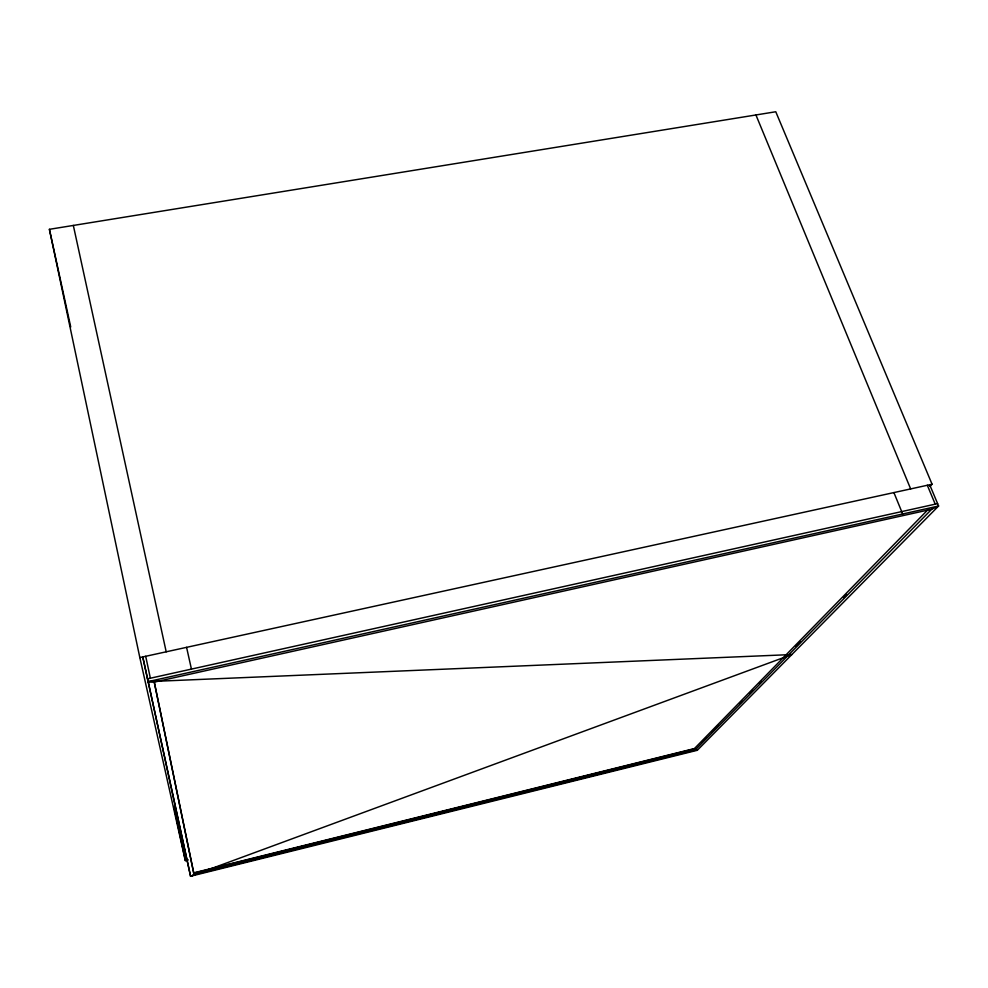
<?xml version="1.0" encoding="UTF-8"?>
<svg xmlns="http://www.w3.org/2000/svg" width="988" height="988" viewBox="0 0 988 988"><rect width="100%" height="100%" fill="white"/><g stroke="black" fill="none" stroke-linecap="round" stroke-linejoin="round"><path stroke-width="1.48" d="M929.955 486.466L932.067 484.231L775.765 111.755L49.4 229.315L139.827 657.576L185.349 860.647L188.313 859.918M929.696 484.75L938.6 506.004L697.306 750.287L190.573 876.245L142.766 656.934L190.573 876.245L194.068 874.652L193.685 872.861L694.453 748.558L928.658 508.968M702.085 742L706.395 737.604M711.792 732.096L718.276 725.488M739.864 703.456L742.025 701.258M749.583 693.551L752.819 690.241M759.29 683.634L761.452 681.436M795.995 646.201L800.317 641.792M843.493 597.752L846.728 594.443M931.709 509.228L695.009 750.176L194.068 874.652L154.276 682.115L148.002 681.634L938.6 506.004L931.709 509.228L154.276 682.115M190.573 876.245L791.87 654.55L148.002 681.634M194.92 872.91L695.601 748.608M147.41 678.867L937.6 503.633M139.827 657.576L932.067 484.231M697.306 750.287L695.009 750.176L694.453 748.558M927.324 485.269L935.228 504.164M755.931 114.966L910.652 488.912M893.905 492.58L902.674 513.982M186.584 647.35L191.437 669.111M73.334 225.437L166.194 651.808M49.4 229.315L70.728 326.979M145.705 656.291L150.361 678.213M173.888 806.504L185.349 860.647M153.98 680.794L193.685 872.861"/></g></svg>
